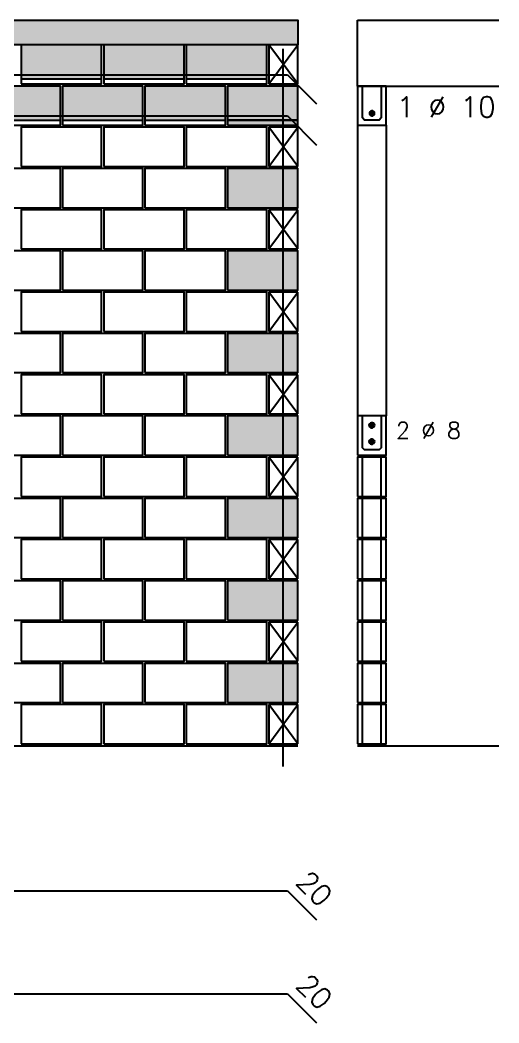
# Model space of a CAD drawing. Extents: x -1.9 to 86, y -1.5 to 61.
# Drawn here: x 45.8 to 50.43, y 11.77 to 21.5 of the extents above; entities that cross this region are included whole.
import ezdxf

# ---------------------------------------------------------------- set-up
doc = ezdxf.new("R2010")
doc.units = 0
doc.header["$MEASUREMENT"] = 0
for name, color, linetype in [('PENA_01', 1, 'CONTINUOUS'), ('PENA_02', 2, 'CONTINUOUS'), ('PENA_03', 3, 'CONTINUOUS'), ('PENA_05', 5, 'CONTINUOUS'), ('PENA_09', 254, 'CONTINUOUS'), ('PENA_11', 252, 'CONTINUOUS'), ('PENA_21', 100, 'CONTINUOUS')]:
    doc.layers.add(name, color=color, linetype=linetype)
doc.styles.get("Standard").update_dxf_attribs({"font": 'ROMANS.SHX'})

msp = doc.modelspace()

# ---------------------------------------------------------------- linework, layer by layer
at = {"layer": 'PENA_01', "linetype": 'Continuous'}
for p, q in [((45.805405, 20.925781), (46.585405, 20.925781)), ((46.605405, 20.925781), (47.385405, 20.925781)), ((47.405405, 20.925781), (48.185405, 20.925781)), ((45.405405, 20.525781), (46.185405, 20.525781)), ((46.205405, 20.525781), (46.985405, 20.525781)), ((47.005405, 20.525781), (47.785405, 20.525781)), ((47.805405, 20.525781), (48.485405, 20.525781))]:
    msp.add_line(p, q, dxfattribs=at)
at = {"layer": 'PENA_02', "linetype": 'Continuous'}
for p, q in [((48.485405, 21.255781), (48.205405, 21.255781)), ((48.205405, 21.255781), (48.205405, 20.875781)), ((48.485405, 20.875781), (48.485405, 21.255781)), ((48.205405, 20.875781), (48.485405, 20.875781)), ((48.485405, 20.455781), (48.205405, 20.455781)), ((48.205405, 20.455781), (48.205405, 20.075781)), ((48.485405, 20.455781), (48.205405, 20.455781)), ((48.205405, 20.455781), (48.205405, 20.075781)), ((48.485405, 20.075781), (48.485405, 20.455781)), ((48.485405, 20.075781), (48.485405, 20.455781)), ((48.205405, 20.075781), (48.485405, 20.075781)), ((48.205405, 20.075781), (48.485405, 20.075781)), ((48.485405, 19.655781), (48.205405, 19.655781)), ((48.205405, 19.655781), (48.205405, 19.275781)), ((48.485405, 19.655781), (48.205405, 19.655781)), ((48.205405, 19.655781), (48.205405, 19.275781)), ((48.485405, 19.275781), (48.485405, 19.655781)), ((48.485405, 19.275781), (48.485405, 19.655781)), ((48.205405, 19.275781), (48.485405, 19.275781)), ((48.205405, 19.275781), (48.485405, 19.275781)), ((48.485405, 18.855781), (48.205405, 18.855781)), ((48.205405, 18.855781), (48.205405, 18.475781)), ((48.485405, 18.475781), (48.485405, 18.855781)), ((48.205405, 18.475781), (48.485405, 18.475781)), ((48.485405, 18.055781), (48.205405, 18.055781)), ((48.205405, 18.055781), (48.205405, 17.675781)), ((48.485405, 17.675781), (48.485405, 18.055781)), ((48.205405, 17.675781), (48.485405, 17.675781)), ((48.485405, 17.255781), (48.205405, 17.255781)), ((48.205405, 17.255781), (48.205405, 16.875781)), ((48.485405, 16.875781), (48.485405, 17.255781)), ((48.205405, 16.875781), (48.485405, 16.875781)), ((48.485405, 16.455781), (48.205405, 16.455781)), ((48.205405, 16.455781), (48.205405, 16.075781)), ((48.485405, 16.075781), (48.485405, 16.455781)), ((48.205405, 16.075781), (48.485405, 16.075781)), ((48.485405, 15.655781), (48.205405, 15.655781)), ((48.205405, 15.655781), (48.205405, 15.275781)), ((48.485405, 15.275781), (48.485405, 15.655781)), ((48.205405, 15.275781), (48.485405, 15.275781)), ((48.485405, 14.855781), (48.205405, 14.855781)), ((48.205405, 14.855781), (48.205405, 14.475781)), ((48.485405, 14.475781), (48.485405, 14.855781)), ((8.005405, 14.455781), (48.485405, 14.455781)), ((48.205405, 14.475781), (48.485405, 14.475781))]:
    msp.add_line(p, q, dxfattribs=at)
for points in [[(28.305405, 21.495781), (48.485405, 21.495781), (48.485405, 21.255781), (40.505405, 21.255781), (40.505405, 20.855781), (28.305405, 20.855781), (28.305405, 21.495781)], [(45.805405, 20.875781), (46.585405, 20.875781), (46.585405, 21.255781), (45.805405, 21.255781), (45.805405, 20.875781)], [(46.605405, 20.875781), (47.385405, 20.875781), (47.385405, 21.255781), (46.605405, 21.255781), (46.605405, 20.875781)], [(47.405405, 20.875781), (48.185405, 20.875781), (48.185405, 21.255781), (47.405405, 21.255781), (47.405405, 20.875781)], [(45.405405, 20.475781), (46.185405, 20.475781), (46.185405, 20.855781), (45.405405, 20.855781), (45.405405, 20.475781)], [(46.205405, 20.475781), (46.985405, 20.475781), (46.985405, 20.855781), (46.205405, 20.855781), (46.205405, 20.475781)], [(47.005405, 20.475781), (47.785405, 20.475781), (47.785405, 20.855781), (47.005405, 20.855781), (47.005405, 20.475781)], [(47.805405, 20.475781), (48.485405, 20.475781), (48.485405, 20.855781), (47.805405, 20.855781), (47.805405, 20.475781)], [(45.805405, 20.075781), (46.585405, 20.075781), (46.585405, 20.455781), (45.805405, 20.455781), (45.805405, 20.075781)], [(46.605405, 20.075781), (47.385405, 20.075781), (47.385405, 20.455781), (46.605405, 20.455781), (46.605405, 20.075781)], [(47.405405, 20.075781), (48.185405, 20.075781), (48.185405, 20.455781), (47.405405, 20.455781), (47.405405, 20.075781)], [(45.405405, 19.675781), (46.185405, 19.675781), (46.185405, 20.055781), (45.405405, 20.055781), (45.405405, 19.675781)], [(46.205405, 19.675781), (46.985405, 19.675781), (46.985405, 20.055781), (46.205405, 20.055781), (46.205405, 19.675781)], [(47.005405, 19.675781), (47.785405, 19.675781), (47.785405, 20.055781), (47.005405, 20.055781), (47.005405, 19.675781)], [(47.805405, 19.675781), (48.485405, 19.675781), (48.485405, 20.055781), (47.805405, 20.055781), (47.805405, 19.675781)], [(45.805405, 19.275781), (46.585405, 19.275781), (46.585405, 19.655781), (45.805405, 19.655781), (45.805405, 19.275781)], [(46.605405, 19.275781), (47.385405, 19.275781), (47.385405, 19.655781), (46.605405, 19.655781), (46.605405, 19.275781)], [(47.405405, 19.275781), (48.185405, 19.275781), (48.185405, 19.655781), (47.405405, 19.655781), (47.405405, 19.275781)], [(45.405405, 18.875781), (46.185405, 18.875781), (46.185405, 19.255781), (45.405405, 19.255781), (45.405405, 18.875781)], [(46.205405, 18.875781), (46.985405, 18.875781), (46.985405, 19.255781), (46.205405, 19.255781), (46.205405, 18.875781)], [(47.005405, 18.875781), (47.785405, 18.875781), (47.785405, 19.255781), (47.005405, 19.255781), (47.005405, 18.875781)], [(47.805405, 18.875781), (48.485405, 18.875781), (48.485405, 19.255781), (47.805405, 19.255781), (47.805405, 18.875781)], [(45.805405, 18.475781), (46.585405, 18.475781), (46.585405, 18.855781), (45.805405, 18.855781), (45.805405, 18.475781)], [(46.605405, 18.475781), (47.385405, 18.475781), (47.385405, 18.855781), (46.605405, 18.855781), (46.605405, 18.475781)], [(47.405405, 18.475781), (48.185405, 18.475781), (48.185405, 18.855781), (47.405405, 18.855781), (47.405405, 18.475781)], [(45.405405, 18.075781), (46.185405, 18.075781), (46.185405, 18.455781), (45.405405, 18.455781), (45.405405, 18.075781)], [(46.205405, 18.075781), (46.985405, 18.075781), (46.985405, 18.455781), (46.205405, 18.455781), (46.205405, 18.075781)], [(47.005405, 18.075781), (47.785405, 18.075781), (47.785405, 18.455781), (47.005405, 18.455781), (47.005405, 18.075781)], [(47.805405, 18.075781), (48.485405, 18.075781), (48.485405, 18.455781), (47.805405, 18.455781), (47.805405, 18.075781)], [(45.805405, 17.675781), (46.585405, 17.675781), (46.585405, 18.055781), (45.805405, 18.055781), (45.805405, 17.675781)], [(46.605405, 17.675781), (47.385405, 17.675781), (47.385405, 18.055781), (46.605405, 18.055781), (46.605405, 17.675781)], [(47.405405, 17.675781), (48.185405, 17.675781), (48.185405, 18.055781), (47.405405, 18.055781), (47.405405, 17.675781)], [(45.405405, 17.275781), (46.185405, 17.275781), (46.185405, 17.655781), (45.405405, 17.655781), (45.405405, 17.275781)], [(46.205405, 17.275781), (46.985405, 17.275781), (46.985405, 17.655781), (46.205405, 17.655781), (46.205405, 17.275781)], [(47.005405, 17.275781), (47.785405, 17.275781), (47.785405, 17.655781), (47.005405, 17.655781), (47.005405, 17.275781)], [(47.805405, 17.275781), (48.485405, 17.275781), (48.485405, 17.655781), (47.805405, 17.655781), (47.805405, 17.275781)], [(45.805405, 16.875781), (46.585405, 16.875781), (46.585405, 17.255781), (45.805405, 17.255781), (45.805405, 16.875781)], [(46.605405, 16.875781), (47.385405, 16.875781), (47.385405, 17.255781), (46.605405, 17.255781), (46.605405, 16.875781)], [(47.405405, 16.875781), (48.185405, 16.875781), (48.185405, 17.255781), (47.405405, 17.255781), (47.405405, 16.875781)], [(45.405405, 16.475781), (46.185405, 16.475781), (46.185405, 16.855781), (45.405405, 16.855781), (45.405405, 16.475781)], [(46.205405, 16.475781), (46.985405, 16.475781), (46.985405, 16.855781), (46.205405, 16.855781), (46.205405, 16.475781)], [(47.005405, 16.475781), (47.785405, 16.475781), (47.785405, 16.855781), (47.005405, 16.855781), (47.005405, 16.475781)], [(47.805405, 16.475781), (48.485405, 16.475781), (48.485405, 16.855781), (47.805405, 16.855781), (47.805405, 16.475781)], [(45.805405, 16.075781), (46.585405, 16.075781), (46.585405, 16.455781), (45.805405, 16.455781), (45.805405, 16.075781)], [(46.605405, 16.075781), (47.385405, 16.075781), (47.385405, 16.455781), (46.605405, 16.455781), (46.605405, 16.075781)], [(47.405405, 16.075781), (48.185405, 16.075781), (48.185405, 16.455781), (47.405405, 16.455781), (47.405405, 16.075781)], [(45.405405, 15.675781), (46.185405, 15.675781), (46.185405, 16.055781), (45.405405, 16.055781), (45.405405, 15.675781)], [(46.205405, 15.675781), (46.985405, 15.675781), (46.985405, 16.055781), (46.205405, 16.055781), (46.205405, 15.675781)], [(47.005405, 15.675781), (47.785405, 15.675781), (47.785405, 16.055781), (47.005405, 16.055781), (47.005405, 15.675781)], [(47.805405, 15.675781), (48.485405, 15.675781), (48.485405, 16.055781), (47.805405, 16.055781), (47.805405, 15.675781)], [(45.805405, 15.275781), (46.585405, 15.275781), (46.585405, 15.655781), (45.805405, 15.655781), (45.805405, 15.275781)], [(46.605405, 15.275781), (47.385405, 15.275781), (47.385405, 15.655781), (46.605405, 15.655781), (46.605405, 15.275781)], [(47.405405, 15.275781), (48.185405, 15.275781), (48.185405, 15.655781), (47.405405, 15.655781), (47.405405, 15.275781)], [(45.405405, 14.875781), (46.185405, 14.875781), (46.185405, 15.255781), (45.405405, 15.255781), (45.405405, 14.875781)], [(46.205405, 14.875781), (46.985405, 14.875781), (46.985405, 15.255781), (46.205405, 15.255781), (46.205405, 14.875781)], [(47.005405, 14.875781), (47.785405, 14.875781), (47.785405, 15.255781), (47.005405, 15.255781), (47.005405, 14.875781)], [(47.805405, 14.875781), (48.485405, 14.875781), (48.485405, 15.255781), (47.805405, 15.255781), (47.805405, 14.875781)], [(45.805405, 14.475781), (46.585405, 14.475781), (46.585405, 14.855781), (45.805405, 14.855781), (45.805405, 14.475781)], [(46.605405, 14.475781), (47.385405, 14.475781), (47.385405, 14.855781), (46.605405, 14.855781), (46.605405, 14.475781)], [(47.405405, 14.475781), (48.185405, 14.475781), (48.185405, 14.855781), (47.405405, 14.855781), (47.405405, 14.475781)]]:
    msp.add_lwpolyline(points, dxfattribs=at)
at = {"layer": 'PENA_03', "linetype": 'Continuous'}
for p, q in [((49.06346, 21.495781), (50.43414, 21.495781)), ((49.06346, 20.855781), (49.06346, 21.495781)), ((48.205405, 20.875781), (48.485405, 21.255781)), ((48.485405, 20.875781), (48.205405, 21.255781)), ((49.06346, 20.855781), (50.43414, 20.855781)), ((48.205405, 20.075781), (48.485405, 20.455781)), ((48.485405, 20.075781), (48.205405, 20.455781)), ((48.205405, 20.075781), (48.485405, 20.455781)), ((48.485405, 20.075781), (48.205405, 20.455781)), ((49.06346, 20.475781), (49.06346, 17.655781)), ((49.34346, 20.475781), (49.34346, 17.655781)), ((48.205405, 19.275781), (48.485405, 19.655781)), ((48.485405, 19.275781), (48.205405, 19.655781)), ((48.205405, 19.275781), (48.485405, 19.655781)), ((48.485405, 19.275781), (48.205405, 19.655781)), ((48.205405, 18.475781), (48.485405, 18.855781)), ((48.485405, 18.475781), (48.205405, 18.855781)), ((48.205405, 17.675781), (48.485405, 18.055781)), ((48.485405, 17.675781), (48.205405, 18.055781)), ((48.205405, 16.875781), (48.485405, 17.255781)), ((48.485405, 16.875781), (48.205405, 17.255781)), ((49.11346, 16.875781), (49.11346, 17.255781)), ((49.29346, 16.875781), (49.29346, 17.255781)), ((49.11346, 16.475781), (49.11346, 16.855781)), ((49.29346, 16.475781), (49.29346, 16.855781)), ((48.205405, 16.075781), (48.485405, 16.455781)), ((48.485405, 16.075781), (48.205405, 16.455781)), ((49.11346, 16.075781), (49.11346, 16.455781)), ((49.29346, 16.075781), (49.29346, 16.455781)), ((49.11346, 15.675781), (49.11346, 16.055781)), ((49.29346, 15.675781), (49.29346, 16.055781)), ((48.205405, 15.275781), (48.485405, 15.655781)), ((48.485405, 15.275781), (48.205405, 15.655781)), ((49.11346, 15.275781), (49.11346, 15.655781)), ((49.29346, 15.275781), (49.29346, 15.655781)), ((49.11346, 14.875781), (49.11346, 15.255781)), ((49.29346, 14.875781), (49.29346, 15.255781)), ((48.205405, 14.475781), (48.485405, 14.855781)), ((48.485405, 14.475781), (48.205405, 14.855781)), ((49.11346, 14.475781), (49.11346, 14.855781)), ((49.29346, 14.475781), (49.29346, 14.855781)), ((49.06346, 14.455781), (50.43414, 14.455781))]:
    msp.add_line(p, q, dxfattribs=at)
for points in [[(49.06346, 20.475781), (49.34346, 20.475781), (49.34346, 20.855781), (49.06346, 20.855781), (49.06346, 20.475781)], [(49.29346, 20.855781), (49.29346, 20.545781), (49.27346, 20.525781), (49.13346, 20.525781), (49.11346, 20.545781), (49.11346, 20.855781)], [(49.230057, 20.590781), (49.227895, 20.600949), (49.221785, 20.60936), (49.212782, 20.614557), (49.202443, 20.615644), (49.192557, 20.612432), (49.184831, 20.605476), (49.180603, 20.595979), (49.180603, 20.585583), (49.184831, 20.576086), (49.192557, 20.56913), (49.202443, 20.565918), (49.212782, 20.567005), (49.221785, 20.572202), (49.227895, 20.580613), (49.230057, 20.590781)], [(49.06346, 17.275781), (49.34346, 17.275781), (49.34346, 17.655781), (49.06346, 17.655781), (49.06346, 17.275781)], [(49.29346, 17.655781), (49.29346, 17.345781), (49.27346, 17.325781), (49.13346, 17.325781), (49.11346, 17.345781), (49.11346, 17.655781)], [(49.228009, 17.565515), (49.225848, 17.575684), (49.219737, 17.584094), (49.210735, 17.589291), (49.200396, 17.590378), (49.190509, 17.587166), (49.182784, 17.58021), (49.178556, 17.570713), (49.178556, 17.560317), (49.182784, 17.55082), (49.190509, 17.543864), (49.200396, 17.540652), (49.210735, 17.541739), (49.219737, 17.546936), (49.225848, 17.555347), (49.228009, 17.565515)], [(49.228009, 17.406771), (49.225848, 17.41694), (49.219737, 17.42535), (49.210735, 17.430548), (49.200396, 17.431634), (49.190509, 17.428422), (49.182784, 17.421466), (49.178556, 17.411969), (49.178556, 17.401573), (49.182784, 17.392077), (49.190509, 17.385121), (49.200396, 17.381908), (49.210735, 17.382995), (49.219737, 17.388193), (49.225848, 17.396603), (49.228009, 17.406771)], [(49.06346, 16.875781), (49.34346, 16.875781), (49.34346, 17.255781), (49.06346, 17.255781), (49.06346, 16.875781)], [(49.06346, 16.475781), (49.34346, 16.475781), (49.34346, 16.855781), (49.06346, 16.855781), (49.06346, 16.475781)], [(49.06346, 16.075781), (49.34346, 16.075781), (49.34346, 16.455781), (49.06346, 16.455781), (49.06346, 16.075781)], [(49.06346, 15.675781), (49.34346, 15.675781), (49.34346, 16.055781), (49.06346, 16.055781), (49.06346, 15.675781)], [(49.06346, 15.275781), (49.34346, 15.275781), (49.34346, 15.655781), (49.06346, 15.655781), (49.06346, 15.275781)], [(49.06346, 14.875781), (49.34346, 14.875781), (49.34346, 15.255781), (49.06346, 15.255781), (49.06346, 14.875781)], [(49.06346, 14.475781), (49.34346, 14.475781), (49.34346, 14.855781), (49.06346, 14.855781), (49.06346, 14.475781)]]:
    msp.add_lwpolyline(points, dxfattribs=at)
for centre in [(49.203009, 17.565515), (49.203009, 17.406771)]:
    msp.add_circle(centre, 0.025, dxfattribs=at)
for points in [[(49.230057, 20.590781), (49.184831, 20.605476), (49.180603, 20.595979)], [(49.230057, 20.590781), (49.180603, 20.595979), (49.180603, 20.585583)], [(49.230057, 20.590781), (49.180603, 20.585583), (49.184831, 20.576086)], [(49.230057, 20.590781), (49.192557, 20.612432), (49.184831, 20.605476)], [(49.230057, 20.590781), (49.184831, 20.576086), (49.192557, 20.56913)], [(49.230057, 20.590781), (49.202443, 20.615644), (49.192557, 20.612432)], [(49.230057, 20.590781), (49.192557, 20.56913), (49.202443, 20.565918)], [(49.230057, 20.590781), (49.212782, 20.614557), (49.202443, 20.615644)], [(49.230057, 20.590781), (49.202443, 20.565918), (49.212782, 20.567005)], [(49.230057, 20.590781), (49.221785, 20.60936), (49.212782, 20.614557)], [(49.230057, 20.590781), (49.212782, 20.567005), (49.221785, 20.572202)], [(49.230057, 20.590781), (49.227895, 20.600949), (49.221785, 20.60936)], [(49.230057, 20.590781), (49.221785, 20.572202), (49.227895, 20.580613)], [(49.230057, 20.590781), (49.227895, 20.580613), (49.230057, 20.590781)], [(49.228009, 17.565515), (49.182784, 17.58021), (49.178556, 17.570713)], [(49.228009, 17.565515), (49.178556, 17.570713), (49.178556, 17.560317)], [(49.228009, 17.565515), (49.178556, 17.560317), (49.182784, 17.55082)], [(49.228009, 17.565515), (49.190509, 17.587166), (49.179517, 17.574066)], [(49.228009, 17.565515), (49.179517, 17.574066), (49.179517, 17.556965)], [(49.228009, 17.565515), (49.179517, 17.556965), (49.190509, 17.543864)], [(49.228009, 17.565515), (49.190509, 17.587166), (49.182784, 17.58021)], [(49.228009, 17.565515), (49.182784, 17.55082), (49.190509, 17.543864)], [(49.228009, 17.565515), (49.200396, 17.590378), (49.190509, 17.587166)], [(49.228009, 17.565515), (49.20735, 17.590135), (49.190509, 17.587166)], [(49.228009, 17.565515), (49.190509, 17.543864), (49.20735, 17.540895)], [(49.228009, 17.565515), (49.190509, 17.543864), (49.200396, 17.540652)], [(49.228009, 17.565515), (49.210735, 17.589291), (49.200396, 17.590378)], [(49.228009, 17.565515), (49.200396, 17.540652), (49.210735, 17.541739)], [(49.228009, 17.565515), (49.22216, 17.581585), (49.20735, 17.590135)], [(49.228009, 17.565515), (49.20735, 17.540895), (49.22216, 17.549445)], [(49.228009, 17.565515), (49.219737, 17.584094), (49.210735, 17.589291)], [(49.228009, 17.565515), (49.210735, 17.541739), (49.219737, 17.546936)], [(49.228009, 17.565515), (49.225848, 17.575684), (49.219737, 17.584094)], [(49.228009, 17.565515), (49.219737, 17.546936), (49.225848, 17.555347)], [(49.228009, 17.565515), (49.22216, 17.549445), (49.228009, 17.565515)], [(49.228009, 17.565515), (49.225848, 17.555347), (49.228009, 17.565515)], [(49.228009, 17.406771), (49.182784, 17.421466), (49.178556, 17.411969)], [(49.228009, 17.406771), (49.190509, 17.428422), (49.179517, 17.415322)], [(49.228009, 17.406771), (49.179517, 17.415322), (49.179517, 17.398221)], [(49.228009, 17.406771), (49.190509, 17.428422), (49.182784, 17.421466)], [(49.228009, 17.406771), (49.200396, 17.431634), (49.190509, 17.428422)], [(49.228009, 17.406771), (49.20735, 17.431391), (49.190509, 17.428422)], [(49.228009, 17.406771), (49.210735, 17.430548), (49.200396, 17.431634)], [(49.228009, 17.406771), (49.22216, 17.422841), (49.20735, 17.431391)], [(49.228009, 17.406771), (49.219737, 17.42535), (49.210735, 17.430548)], [(49.228009, 17.406771), (49.225848, 17.41694), (49.219737, 17.42535)], [(49.228009, 17.406771), (49.178556, 17.411969), (49.178556, 17.401573)], [(49.228009, 17.406771), (49.178556, 17.401573), (49.182784, 17.392077)], [(49.228009, 17.406771), (49.179517, 17.398221), (49.190509, 17.385121)], [(49.228009, 17.406771), (49.182784, 17.392077), (49.190509, 17.385121)], [(49.228009, 17.406771), (49.190509, 17.385121), (49.20735, 17.382151)], [(49.228009, 17.406771), (49.190509, 17.385121), (49.200396, 17.381908)], [(49.228009, 17.406771), (49.200396, 17.381908), (49.210735, 17.382995)], [(49.228009, 17.406771), (49.20735, 17.382151), (49.22216, 17.390701)], [(49.228009, 17.406771), (49.210735, 17.382995), (49.219737, 17.388193)], [(49.228009, 17.406771), (49.219737, 17.388193), (49.225848, 17.396603)], [(49.228009, 17.406771), (49.22216, 17.390701), (49.228009, 17.406771)], [(49.228009, 17.406771), (49.225848, 17.396603), (49.228009, 17.406771)]]:
    msp.add_solid(points, dxfattribs=at)
at = {"layer": 'PENA_05', "linetype": 'Continuous'}
for p, q in [((48.345405, 14.255781), (48.345405, 21.215781)), ((40.605405, 20.965781), (48.385405, 20.965781)), ((48.385405, 20.965781), (48.668247, 20.682938)), ((28.405405, 20.565781), (48.385405, 20.565781)), ((48.385405, 20.565781), (48.668247, 20.282938)), ((40.605405, 13.050486), (48.385405, 13.050486)), ((48.385405, 13.050486), (48.668247, 12.767643)), ((28.405405, 12.050486), (48.385405, 12.050486)), ((48.385405, 12.050486), (48.668247, 11.767643))]:
    msp.add_line(p, q, dxfattribs=at)
at = {"layer": 'PENA_09', "linetype": 'Continuous'}
for points in [[(45.805405, 20.925781), (46.585405, 20.925781), (46.585405, 21.255781), (45.805405, 21.255781), (45.805405, 20.925781)], [(46.605405, 20.925781), (47.385405, 20.925781), (47.385405, 21.255781), (46.605405, 21.255781), (46.605405, 20.925781)], [(47.405405, 20.925781), (48.185405, 20.925781), (48.185405, 21.255781), (47.405405, 21.255781), (47.405405, 20.925781)], [(45.405405, 20.525781), (46.185405, 20.525781), (46.185405, 20.855781), (45.405405, 20.855781), (45.405405, 20.525781)], [(46.205405, 20.525781), (46.985405, 20.525781), (46.985405, 20.855781), (46.205405, 20.855781), (46.205405, 20.525781)], [(47.005405, 20.525781), (47.785405, 20.525781), (47.785405, 20.855781), (47.005405, 20.855781), (47.005405, 20.525781)], [(47.805405, 20.525781), (48.485405, 20.525781), (48.485405, 20.855781), (47.805405, 20.855781), (47.805405, 20.525781)]]:
    msp.add_lwpolyline(points, dxfattribs=at)
for points in [[(45.805405, 20.925781), (46.585405, 20.925781), (46.585405, 21.255781)], [(45.805405, 20.925781), (46.585405, 21.255781), (45.805405, 21.255781)], [(45.805405, 20.925781), (45.805405, 21.255781), (45.805405, 20.925781)], [(46.605405, 20.925781), (47.385405, 20.925781), (47.385405, 21.255781)], [(46.605405, 20.925781), (47.385405, 21.255781), (46.605405, 21.255781)], [(46.605405, 20.925781), (46.605405, 21.255781), (46.605405, 20.925781)], [(47.405405, 20.925781), (48.185405, 20.925781), (48.185405, 21.255781)], [(47.405405, 20.925781), (48.185405, 21.255781), (47.405405, 21.255781)], [(47.405405, 20.925781), (47.405405, 21.255781), (47.405405, 20.925781)], [(45.405405, 20.525781), (46.185405, 20.525781), (46.185405, 20.855781)], [(45.405405, 20.525781), (46.185405, 20.855781), (45.405405, 20.855781)], [(46.205405, 20.525781), (46.985405, 20.525781), (46.985405, 20.855781)], [(46.205405, 20.525781), (46.985405, 20.855781), (46.205405, 20.855781)], [(46.205405, 20.525781), (46.205405, 20.855781), (46.205405, 20.525781)], [(47.005405, 20.525781), (47.785405, 20.525781), (47.785405, 20.855781)], [(47.005405, 20.525781), (47.785405, 20.855781), (47.005405, 20.855781)], [(47.005405, 20.525781), (47.005405, 20.855781), (47.005405, 20.525781)], [(47.805405, 20.525781), (48.485405, 20.525781), (48.485405, 20.855781)], [(47.805405, 20.525781), (48.485405, 20.855781), (47.805405, 20.855781)], [(47.805405, 20.525781), (47.805405, 20.855781), (47.805405, 20.525781)]]:
    msp.add_solid(points, dxfattribs=at)
at = {"layer": 'PENA_11', "linetype": 'Continuous'}
for points in [[(28.305405, 21.495781), (48.485405, 21.495781), (48.485405, 21.255781)], [(28.305405, 21.495781), (48.485405, 21.255781), (40.505405, 21.255781)]]:
    msp.add_solid(points, dxfattribs=at)
at = {"layer": 'PENA_21', "linetype": 'Continuous'}
for points in [[(47.805405, 20.475781), (48.485405, 20.475781), (48.485405, 20.525781), (47.805405, 20.525781), (47.805405, 20.475781)], [(47.805405, 19.675781), (48.485405, 19.675781), (48.485405, 20.055781), (47.805405, 20.055781), (47.805405, 19.675781)], [(47.805405, 18.875781), (48.485405, 18.875781), (48.485405, 19.255781), (47.805405, 19.255781), (47.805405, 18.875781)], [(47.805405, 18.075781), (48.485405, 18.075781), (48.485405, 18.455781), (47.805405, 18.455781), (47.805405, 18.075781)], [(47.805405, 17.275781), (48.485405, 17.275781), (48.485405, 17.655781), (47.805405, 17.655781), (47.805405, 17.275781)], [(47.805405, 16.475781), (48.485405, 16.475781), (48.485405, 16.855781), (47.805405, 16.855781), (47.805405, 16.475781)], [(47.805405, 15.675781), (48.485405, 15.675781), (48.485405, 16.055781), (47.805405, 16.055781), (47.805405, 15.675781)], [(47.805405, 14.875781), (48.485405, 14.875781), (48.485405, 15.255781), (47.805405, 15.255781), (47.805405, 14.875781)]]:
    msp.add_lwpolyline(points, dxfattribs=at)
for points in [[(47.805405, 20.475781), (48.485405, 20.475781), (48.485405, 20.525781)], [(47.805405, 20.475781), (48.485405, 20.525781), (47.805405, 20.525781)], [(47.805405, 20.475781), (47.805405, 20.525781), (47.805405, 20.475781)], [(47.805405, 19.675781), (48.485405, 19.675781), (48.485405, 20.055781)], [(47.805405, 19.675781), (48.485405, 20.055781), (47.805405, 20.055781)], [(47.805405, 19.675781), (47.805405, 20.055781), (47.805405, 19.675781)], [(47.805405, 18.875781), (48.485405, 18.875781), (48.485405, 19.255781)], [(47.805405, 18.875781), (48.485405, 19.255781), (47.805405, 19.255781)], [(47.805405, 18.875781), (47.805405, 19.255781), (47.805405, 18.875781)], [(47.805405, 18.075781), (48.485405, 18.075781), (48.485405, 18.455781)], [(47.805405, 18.075781), (48.485405, 18.455781), (47.805405, 18.455781)], [(47.805405, 18.075781), (47.805405, 18.455781), (47.805405, 18.075781)], [(47.805405, 17.275781), (48.485405, 17.275781), (48.485405, 17.655781)], [(47.805405, 17.275781), (48.485405, 17.655781), (47.805405, 17.655781)], [(47.805405, 17.275781), (47.805405, 17.655781), (47.805405, 17.275781)], [(47.805405, 16.475781), (48.485405, 16.475781), (48.485405, 16.855781)], [(47.805405, 16.475781), (48.485405, 16.855781), (47.805405, 16.855781)], [(47.805405, 16.475781), (47.805405, 16.855781), (47.805405, 16.475781)], [(47.805405, 15.675781), (48.485405, 15.675781), (48.485405, 16.055781)], [(47.805405, 15.675781), (48.485405, 16.055781), (47.805405, 16.055781)], [(47.805405, 15.675781), (47.805405, 16.055781), (47.805405, 15.675781)], [(47.805405, 14.875781), (48.485405, 14.875781), (48.485405, 15.255781)], [(47.805405, 14.875781), (48.485405, 15.255781), (47.805405, 15.255781)], [(47.805405, 14.875781), (47.805405, 15.255781), (47.805405, 14.875781)]]:
    msp.add_solid(points, dxfattribs=at)

# ---------------------------------------------------------------- texts
at = {"layer": 'PENA_03', "linetype": 'Continuous'}
for s, height, p in [('1 %%c 10', 0.2, (49.443484, 20.552543)), ('2 %%c 8', 0.16, (49.436165, 17.435522))]:
    msp.add_text(s, height=height, dxfattribs=at).set_placement(p)
for p in [(48.456115, 13.121197), (48.456115, 12.121197)]:
    msp.add_text('20', height=0.2, rotation=315, dxfattribs=at).set_placement(p)

doc.saveas('drawing.dxf')
